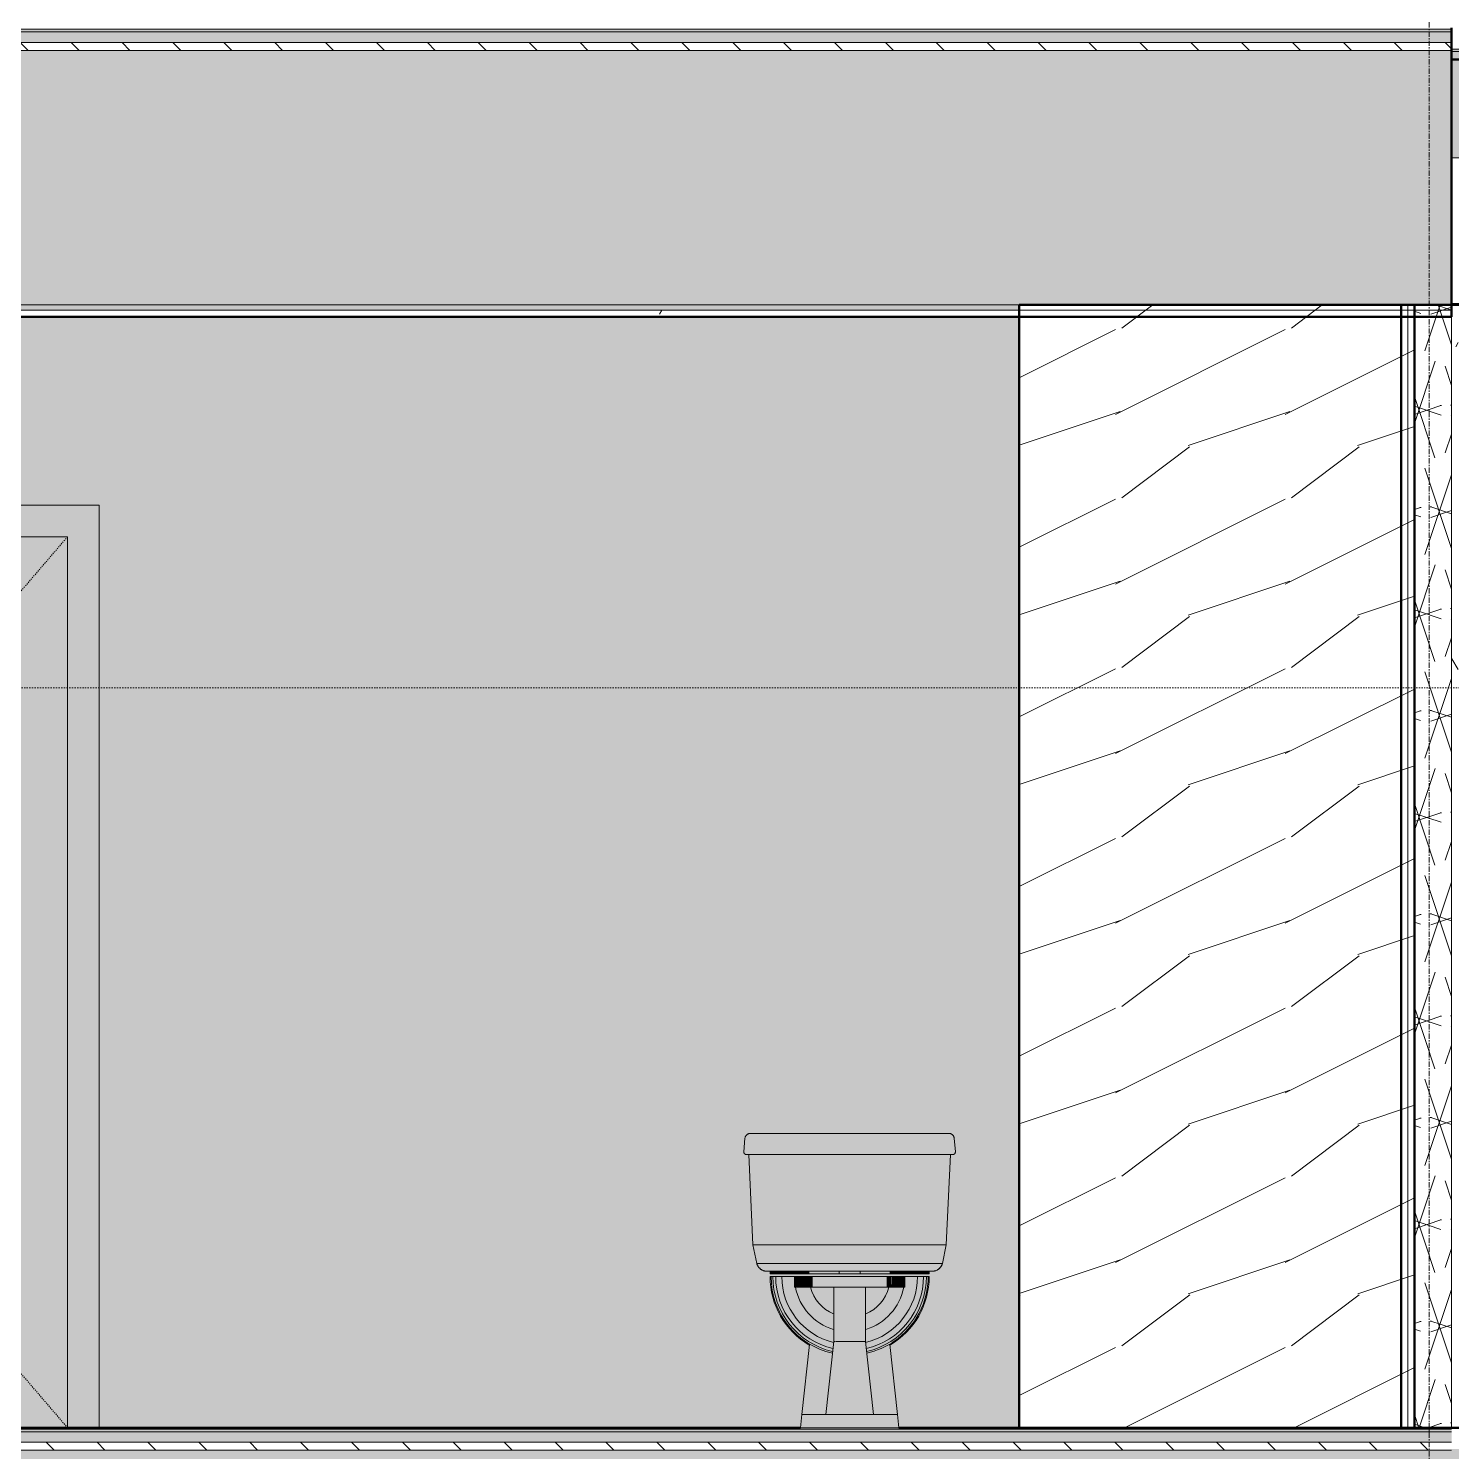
# Model space of a CAD drawing. Header units: inches. Extents: x 1814 to 6957, y -360 to 681.
# Drawn here: x 5133.5 to 5267.7, y 133.7 to 267.9 of the extents above; entities that cross this region are included whole.
import ezdxf

# ---------------------------------------------------------------- set-up
doc = ezdxf.new("R2010")
doc.units = ezdxf.units.IN
doc.header["$MEASUREMENT"] = 0
for name, pattern in [('Aligning Line 1_8_', [0.25, 0.125, -0.125]), ('Dash 1_16_', [0.125, 0.0625, -0.0625]), ('Grid Line 1_2_', [0.875, 0.5, -0.125, 0.125, -0.125])]:
    doc.linetypes.add(name, pattern=pattern)
for name, color, linetype, lineweight in [('0-4', 7, 'Continuous', 13), ('0-5', 250, 'Continuous', 9), ('0-7', 50, 'Continuous', 5), ('A-DOOR-1', 135, 'Continuous', 13), ('A-DOOR-2', 250, 'Dash 1_16_', 9), ('A-DOOR-FRAM-1', 135, 'Continuous', 13), ('A-DOOR-FRAM-2', 250, 'Continuous', 9), ('A-FLOR', 192, 'Continuous', 13), ('A-FLOR-7', 192, 'Continuous', 5), ('A-FLOR-8', 192, 'Continuous', 50), ('A-FLOR-LEVL-1', 51, 'Grid Line 1_2_', 9), ('A-FLOR-MCUT', 51, 'Continuous', 13), ('A-FLOR-PATT-2', 8, 'Continuous', 9), ('A-WALL-2', 10, 'Continuous', 13), ('A-WALL-3', 7, 'Continuous', 13), ('A-WALL-8', 90, 'Continuous', 50), ('A-WALL-PATT-1', 43, 'Continuous', 9), ('A-WALL-PATT-3', 250, 'Continuous', 9), ('A-WALL-PATT-5', 55, 'Continuous', 9), ('G-ANNO-SYMB', 111, 'Aligning Line 1_8_', 9), ('I-WALL-2', 10, 'Continuous', 13), ('I-WALL-6', 7, 'Continuous', 13), ('I-WALL-7', 90, 'Continuous', 50), ('P-SANR-FIXT-1', 170, 'Continuous', 9), ('P-SANR-FIXT-2', 250, 'Continuous', 9), ('S-BEAM-1', 41, 'Continuous', 9), ('S-BEAM-2', 250, 'Continuous', 9), ('S-GRID-1', 1, 'Grid Line 1_2_', 9)]:
    doc.layers.add(name, color=color, linetype=linetype, lineweight=lineweight)
pattern_1 = [(0, (7058.028, 68.768), (15.36, 3.84), [1.267, -10.253, 1.267, -10.253, -61.44]), (0, (7058.028, 68.768), (15.36, 3.84), [-23.04, 1.267, -21.773, 1.267, -10.253, -26.88]), (0, (7058.028, 68.768), (15.36, 3.84), [-57.6, 1.267, -6.413, 1.267, -17.933]), (120, (7063.788, 70.688), (-11.0055376, 11.38215), [1.267, -10.253, 1.267, -10.253, -61.44]), (120, (7063.788, 70.688), (-11.0055376, 11.38215), [-23.04, 1.267, -21.773, 1.267, -10.253, -26.88]), (120, (7063.788, 70.688), (-11.0055376, 11.38215), [-57.6, 1.267, -6.413, 1.267, -17.933]), (240, (7065.708, 78.368), (-4.3544624, -15.22215), [1.267, -10.253, 1.267, -10.253, -61.44]), (240, (7065.708, 78.368), (-4.3544624, -15.22215), [-23.04, 1.267, -21.773, 1.267, -10.253, -26.88]), (240, (7065.708, 78.368), (-4.3544624, -15.22215), [-57.6, 1.267, -6.413, 1.267, -17.933])]
pattern_2 = [(0, (7058.028, 68.768), (0, 4.798), []), (315, (7058.028, 68.768), (4.7984266, 0), [6.786, -6.786]), (45, (7058.028, 68.768), (4.7984266, 0), [6.786, -6.786])]
pattern_3 = [(0, (7058.028, 68.768), (30.72, 7.68), [1.267, -21.773, 1.267, -21.773, -122.88]), (0, (7058.028, 68.768), (30.72, 7.68), [-46.08, 1.267, -44.813, 1.267, -21.773, -53.76]), (0, (7058.028, 68.768), (30.72, 7.68), [-115.2, 1.267, -14.093, 1.267, -37.133]), (120, (7069.548, 72.608), (-22.011075, 22.7643), [1.267, -21.773, 1.267, -21.773, -122.88]), (120, (7069.548, 72.608), (-22.011075, 22.7643), [-46.08, 1.267, -44.813, 1.267, -21.773, -53.76]), (120, (7069.548, 72.608), (-22.011075, 22.7643), [-115.2, 1.267, -14.093, 1.267, -37.133]), (240, (7073.388, 87.968), (-8.708925, -30.4443), [1.267, -21.773, 1.267, -21.773, -122.88]), (240, (7073.388, 87.968), (-8.708925, -30.4443), [-46.08, 1.267, -44.813, 1.267, -21.773, -53.76]), (240, (7073.388, 87.968), (-8.708925, -30.4443), [-115.2, 1.267, -14.093, 1.267, -37.133])]

# ---------------------------------------------------------------- blocks, each defined once
blk = doc.blocks.new('CTR - 2nd Phase_rvt-2-SECTION _ CENTER LOOKING EAST')
at = {"layer": 'A-FLOR-LEVL-1'}
blk.add_line((-4168.71, 136), (-1814.21, 136), dxfattribs=at)
blk = doc.blocks.new('Single-Flush - 36_ x 84_-1372839-SECTION _ CENTER LOOKING EAST')
at = {"layer": 'A-DOOR-1'}
blk.add_hatch(color=256, dxfattribs=at).paths.add_polyline_path([(-3645.72, 268), (-3609.72, 268), (-3609.72, 352), (-3645.72, 352), (-3645.72, 316)], flags=0)
at = {"layer": 'A-DOOR-FRAM-1'}
blk.add_hatch(color=256, dxfattribs=at).paths.add_polyline_path([(-3648.46, 268), (-3645.72, 268), (-3645.72, 352), (-3609.72, 352), (-3609.72, 268), (-3606.72, 268), (-3606.72, 355), (-3648.46, 355), (-3648.46, 268.88)], flags=0)
at = {"layer": 'A-DOOR-2'}
for p in [(-3609.72, 352), (-3609.72, 268)]:
    blk.add_line(p, (-3645.72, 310), dxfattribs=at)
at = {"layer": 'A-DOOR-FRAM-2'}
for p, q in [((-3606.72, 355), (-3648.46, 355)), ((-3606.72, 268), (-3606.72, 355)), ((-3645.72, 268), (-3645.72, 352)), ((-3645.72, 352), (-3609.72, 352)), ((-3609.72, 352), (-3609.72, 268))]:
    blk.add_line(p, q, dxfattribs=at)
blk = doc.blocks.new('Toilet-Domestic-3D - Toilet-Domestic-3D-1372870-SECTION _ CENTER LOOKING EAST')
at = {"layer": 'P-SANR-FIXT-1'}
for points in [[(-3526.97, 163.29), (-3526.11, 163.29), (-3526.19, 163.52), (-3526.37, 163.69), (-3526.61, 163.75), (-3545.51, 163.71), (-3545.58, 163.69), (-3545.78, 163.46), (-3545.8, 163.29), (-3527.55, 163.29)], [(-3540.21, 162.02), (-3526, 162.02), (-3526.11, 163.29), (-3545.84, 163.29), (-3545.95, 162.02), (-3542.22, 162.02)], [(-3545.7, 161.75), (-3526.15, 161.77), (-3526.01, 161.92), (-3526, 162.02), (-3545.95, 162.02), (-3545.89, 161.83), (-3545.8, 161.77)], [(-3545.09, 153.25), (-3526.86, 153.25), (-3526.47, 161.75), (-3545.47, 161.75), (-3545.14, 154.51)], [(-3527.22, 151.49), (-3526.86, 153.25), (-3545.09, 153.25), (-3544.73, 151.49), (-3527.55, 151.49)], [(-3532.48, 150.75), (-3528.19, 150.75), (-3527.76, 150.84), (-3527.42, 151.11), (-3527.22, 151.49), (-3544.73, 151.49), (-3544.53, 151.11), (-3544.18, 150.84), (-3543.76, 150.75), (-3534.47, 150.75)], [(-3543.39, 150.5), (-3543.39, 150.75), (-3543.47, 150.75), (-3543.47, 150.5)], [(-3543.39, 150.5), (-3543.21, 150.5), (-3543.21, 150.75), (-3543.39, 150.75), (-3543.39, 150.67)], [(-3543.21, 150.5), (-3542.94, 150.5), (-3542.97, 150.75), (-3543.21, 150.75), (-3543.21, 150.63)], [(-3542.4, 150.5), (-3542.37, 150.5), (-3542.4, 150.75), (-3542.94, 150.75), (-3542.94, 150.5), (-3542.44, 150.5)], [(-3542.06, 150.5), (-3541.18, 150.5), (-3541.22, 150.75), (-3542.37, 150.75), (-3542.35, 150.5), (-3542.16, 150.5)], [(-3540.21, 150.5), (-3539.81, 150.5), (-3539.81, 150.75), (-3541.18, 150.75), (-3541.18, 150.5), (-3540.24, 150.5)], [(-3537.47, 150.5), (-3536.97, 150.5), (-3536.97, 150.75), (-3539.81, 150.75), (-3539.81, 150.5), (-3539.47, 150.5)], [(-3534.97, 150.5), (-3534.97, 150.75), (-3536.97, 150.75), (-3536.97, 150.5), (-3535.07, 150.5)], [(-3532.48, 150.5), (-3532.14, 150.5), (-3532.14, 150.75), (-3534.97, 150.75), (-3534.97, 150.5), (-3534.47, 150.5)], [(-3531.6, 150.5), (-3530.76, 150.5), (-3530.76, 150.75), (-3532.14, 150.75), (-3532.14, 150.5), (-3531.7, 150.5)], [(-3530.73, 150.5), (-3529.57, 150.5), (-3529.6, 150.75), (-3530.76, 150.75), (-3530.76, 150.5)], [(-3529.14, 150.5), (-3529.01, 150.5), (-3529.05, 150.75), (-3529.57, 150.75), (-3529.54, 150.5), (-3529.19, 150.5)], [(-3528.74, 150.5), (-3528.78, 150.75), (-3529.01, 150.75), (-3528.97, 150.5), (-3528.78, 150.5)], [(-3528.74, 150.5), (-3528.56, 150.5), (-3528.56, 150.75), (-3528.74, 150.75)], [(-3528.47, 150.5), (-3528.5, 150.75), (-3528.56, 150.75), (-3528.53, 150.5)], [(-3539.97, 149.25), (-3539.97, 150.25), (-3541.18, 150.25), (-3541.18, 149.25), (-3540.21, 149.25)], [(-3539.47, 149.25), (-3539.47, 150.25), (-3539.97, 150.25), (-3539.97, 149.25), (-3539.58, 149.25)], [(-3532.48, 149.25), (-3532.48, 150.25), (-3539.47, 150.25), (-3539.47, 149.25), (-3534.47, 149.25)], [(-3534.95, 144.12), (-3534.47, 144.12), (-3534.47, 149.25), (-3537.47, 149.25), (-3537.47, 144.12), (-3535.02, 144.12)], [(-3532.37, 149.25), (-3531.98, 149.25), (-3532.02, 150.25), (-3532.48, 150.22), (-3532.48, 149.25)], [(-3531.64, 149.25), (-3530.76, 149.25), (-3530.76, 150.25), (-3531.98, 150.25), (-3531.98, 149.25), (-3531.77, 149.25)], [(-3540.47, 137.25), (-3538.22, 137.25), (-3537.6, 142.99), (-3538.77, 143.32), (-3539.76, 143.83), (-3540.47, 137.31)], [(-3536.72, 137.25), (-3533.72, 137.25), (-3534.47, 144.12), (-3537.47, 144.12), (-3538.22, 137.25), (-3536.93, 137.25)], [(-3532.22, 137.25), (-3531.47, 137.25), (-3532.19, 143.83), (-3533.35, 143.24), (-3534.35, 142.99), (-3533.72, 137.25), (-3532.33, 137.25)], [(-3531.56, 136), (-3531.34, 136), (-3531.47, 137.25), (-3540.47, 137.25), (-3540.61, 136), (-3531.77, 136)]]:
    blk.add_hatch(color=256, dxfattribs=at).paths.add_polyline_path(points, flags=0)
h = blk.add_hatch(color=256, dxfattribs=at)
h.paths.add_polyline_path([(-3537.6, 142.99), (-3537.63, 143.08), (-3538.63, 143.34), (-3540.26, 144.22), (-3541.62, 145.47), (-3542.54, 146.81), (-3543.17, 148.48), (-3543.39, 150.25), (-3543.47, 150.25), (-3543.21, 148.33), (-3542.52, 146.63), (-3541.52, 145.21), (-3540.18, 144.05), (-3538.6, 143.24), (-3537.68, 143.01)], flags=0)
h.paths.add_polyline_path([(-3534.35, 142.99), (-3533.29, 143.26), (-3531.59, 144.19), (-3530.27, 145.41), (-3529.32, 146.81), (-3528.69, 148.48), (-3528.47, 150.25), (-3528.56, 150.25), (-3528.83, 148.34), (-3529.44, 146.77), (-3530.44, 145.32), (-3531.9, 144.08), (-3533.35, 143.32), (-3534.35, 143.03), (-3534.35, 143.01)], flags=0)
h = blk.add_hatch(color=256, dxfattribs=at)
h.paths.add_polyline_path([(-3537.59, 143.07), (-3537.57, 143.22), (-3538, 143.32), (-3539.59, 143.98), (-3541.09, 145.14), (-3542.3, 146.77), (-3542.98, 148.48), (-3543.21, 150.25), (-3543.39, 150.25), (-3543.13, 148.38), (-3542.51, 146.77), (-3541.51, 145.32), (-3540.14, 144.12), (-3538.6, 143.32), (-3537.63, 143.08)], flags=0)
h.paths.add_polyline_path([(-3534.36, 143.07), (-3533.35, 143.32), (-3531.69, 144.22), (-3530.33, 145.47), (-3529.41, 146.81), (-3528.78, 148.48), (-3528.56, 150.25), (-3528.74, 150.25), (-3528.98, 148.38), (-3529.79, 146.52), (-3530.98, 145.04), (-3532.49, 143.93), (-3534.26, 143.24), (-3534.38, 143.22), (-3534.37, 143.16)], flags=0)
h = blk.add_hatch(color=256, dxfattribs=at)
h.paths.add_polyline_path([(-3537.57, 143.22), (-3537.54, 143.49), (-3537.85, 143.55), (-3539.59, 144.32), (-3540.97, 145.42), (-3542.05, 146.87), (-3542.71, 148.48), (-3542.94, 150.25), (-3543.21, 150.25), (-3542.96, 148.38), (-3542.16, 146.52), (-3540.97, 145.04), (-3539.46, 143.93), (-3537.69, 143.24), (-3537.63, 143.23)], flags=0)
h.paths.add_polyline_path([(-3534.38, 143.22), (-3533.95, 143.32), (-3532.36, 143.98), (-3530.85, 145.14), (-3529.65, 146.77), (-3528.97, 148.48), (-3528.74, 150.25), (-3529.01, 150.25), (-3529.24, 148.45), (-3529.94, 146.77), (-3531.05, 145.32), (-3532.56, 144.19), (-3534.32, 143.5), (-3534.4, 143.49), (-3534.38, 143.24)], flags=0)
h = blk.add_hatch(color=256, dxfattribs=at)
h.paths.add_polyline_path([(-3537.54, 143.49), (-3537.48, 144.05), (-3537.78, 144.13), (-3539.18, 144.71), (-3540.5, 145.72), (-3541.52, 147.05), (-3542.16, 148.59), (-3542.37, 150.25), (-3542.94, 150.25), (-3542.7, 148.45), (-3542.01, 146.77), (-3540.9, 145.32), (-3539.39, 144.19), (-3537.63, 143.5)], flags=0)
h.paths.add_polyline_path([(-3534.4, 143.49), (-3534.17, 143.52), (-3532.36, 144.32), (-3530.98, 145.42), (-3529.9, 146.87), (-3529.24, 148.48), (-3529.01, 150.25), (-3529.57, 150.25), (-3529.85, 148.45), (-3530.43, 147.05), (-3531.54, 145.65), (-3532.77, 144.71), (-3534.47, 144.05), (-3534.41, 143.52)], flags=0)
h = blk.add_hatch(color=256, dxfattribs=at)
h.paths.add_polyline_path([(-3537.48, 144.05), (-3537.47, 144.24), (-3537.47, 145.32), (-3538.22, 145.57), (-3539.46, 146.4), (-3540.36, 147.43), (-3540.97, 148.78), (-3541.04, 149.25), (-3541.18, 149.25), (-3541.18, 150.25), (-3542.37, 150.25), (-3542.16, 148.59), (-3541.52, 147.05), (-3540.5, 145.72), (-3539.17, 144.71), (-3537.63, 144.07)], flags=0)
h.paths.add_polyline_path([(-3534.47, 144.05), (-3534.18, 144.12), (-3532.76, 144.71), (-3531.45, 145.72), (-3530.43, 147.05), (-3529.79, 148.59), (-3529.57, 150.25), (-3530.76, 150.25), (-3530.76, 149.25), (-3530.91, 149.25), (-3530.98, 148.77), (-3531.67, 147.34), (-3532.56, 146.31), (-3533.95, 145.47), (-3534.47, 145.32), (-3534.47, 144.12)], flags=0)
h = blk.add_hatch(color=256, dxfattribs=at)
h.paths.add_polyline_path([(-3537.47, 145.32), (-3537.47, 146.78), (-3537.89, 146.93), (-3538.91, 147.78), (-3539.58, 148.94), (-3539.63, 149.25), (-3541.04, 149.25), (-3540.97, 148.77), (-3540.36, 147.43), (-3539.39, 146.31), (-3538, 145.47), (-3537.63, 145.36)], flags=0)
h.paths.add_polyline_path([(-3534.47, 145.32), (-3533.72, 145.57), (-3532.56, 146.31), (-3531.59, 147.43), (-3530.98, 148.78), (-3530.91, 149.25), (-3532.32, 149.24), (-3532.37, 148.94), (-3533.1, 147.73), (-3534.1, 146.91), (-3534.47, 146.78), (-3534.47, 145.51)], flags=0)
h = blk.add_hatch(color=256, dxfattribs=at)
h.paths.add_polyline_path([(-3537.47, 146.78), (-3537.47, 149.25), (-3539.63, 149.25), (-3539.58, 148.94), (-3538.85, 147.73), (-3537.85, 146.91), (-3537.69, 146.85)], flags=0)
h.paths.add_polyline_path([(-3534.47, 146.78), (-3534.06, 146.93), (-3533.04, 147.78), (-3532.36, 149), (-3532.36, 149.25), (-3534.47, 149.25), (-3534.47, 146.93)], flags=0)
at = {"layer": 'P-SANR-FIXT-2'}
for p, q in [((-3526.61, 163.75), (-3545.34, 163.75)), ((-3545.95, 162.02), (-3545.84, 163.29)), ((-3545.69, 163.61), (-3545.67, 163.62)), ((-3526.28, 163.63), (-3526.26, 163.61)), ((-3526.11, 163.29), (-3526, 162.02)), ((-3545.7, 161.75), (-3526.25, 161.75)), ((-3545.09, 153.25), (-3545.47, 161.75)), ((-3526.47, 161.75), (-3526.86, 153.25)), ((-3544.73, 151.49), (-3545.09, 153.25)), ((-3545.09, 153.25), (-3526.86, 153.25)), ((-3526.86, 153.25), (-3527.22, 151.49)), ((-3544.73, 151.49), (-3527.22, 151.49)), ((-3543.76, 150.75), (-3528.19, 150.75)), ((-3543.47, 150.75), (-3543.47, 150.5)), ((-3543.39, 150.5), (-3543.47, 150.5)), ((-3543.39, 150.75), (-3543.39, 150.5)), ((-3543.21, 150.5), (-3543.39, 150.5)), ((-3543.21, 150.75), (-3543.21, 150.5)), ((-3542.94, 150.5), (-3543.21, 150.5)), ((-3542.94, 150.75), (-3542.94, 150.5)), ((-3542.37, 150.5), (-3542.94, 150.5)), ((-3542.37, 150.5), (-3542.37, 150.75)), ((-3541.18, 150.5), (-3542.37, 150.5)), ((-3541.18, 150.75), (-3541.18, 150.5)), ((-3539.81, 150.5), (-3541.18, 150.5)), ((-3539.81, 150.75), (-3539.81, 150.5)), ((-3536.97, 150.5), (-3539.81, 150.5)), ((-3536.97, 150.75), (-3536.97, 150.5)), ((-3534.97, 150.5), (-3536.97, 150.5)), ((-3534.97, 150.75), (-3534.97, 150.5)), ((-3532.14, 150.5), (-3534.97, 150.5)), ((-3532.14, 150.75), (-3532.14, 150.5)), ((-3530.76, 150.5), (-3532.14, 150.5)), ((-3530.76, 150.75), (-3530.76, 150.5)), ((-3529.57, 150.5), (-3530.76, 150.5)), ((-3529.57, 150.75), (-3529.57, 150.5)), ((-3529.01, 150.5), (-3529.57, 150.5)), ((-3529.01, 150.75), (-3529.01, 150.5)), ((-3528.74, 150.5), (-3529.01, 150.5)), ((-3528.74, 150.75), (-3528.74, 150.5)), ((-3528.56, 150.5), (-3528.74, 150.5)), ((-3528.56, 150.75), (-3528.56, 150.5)), ((-3528.47, 150.5), (-3528.56, 150.5)), ((-3528.47, 150.75), (-3528.47, 150.5)), ((-3543.47, 150.25), (-3543.39, 150.25)), ((-3543.39, 150.25), (-3543.21, 150.25)), ((-3543.21, 150.25), (-3542.94, 150.25)), ((-3542.94, 150.25), (-3542.37, 150.25)), ((-3542.37, 150.25), (-3541.18, 150.25)), ((-3541.18, 150.25), (-3539.97, 150.25)), ((-3541.18, 150.25), (-3541.18, 149.25)), ((-3539.97, 149.25), (-3541.18, 149.25)), ((-3539.97, 150.25), (-3539.47, 150.25)), ((-3539.47, 149.25), (-3539.97, 149.25)), ((-3539.47, 150.25), (-3532.48, 150.25)), ((-3532.48, 149.25), (-3539.47, 149.25)), ((-3537.47, 149.25), (-3537.47, 144.12)), ((-3537.47, 144.12), (-3537.47, 149.25)), ((-3537.47, 144.12), (-3537.47, 149.25)), ((-3534.47, 144.12), (-3534.47, 149.25)), ((-3534.47, 149.25), (-3534.47, 144.12)), ((-3534.47, 149.25), (-3534.47, 144.12)), ((-3532.48, 150.25), (-3531.98, 150.25)), ((-3531.98, 149.25), (-3532.48, 149.25)), ((-3531.98, 150.25), (-3530.76, 150.25)), ((-3530.76, 149.25), (-3531.98, 149.25)), ((-3530.76, 150.25), (-3530.76, 149.25)), ((-3530.76, 150.25), (-3529.57, 150.25)), ((-3529.57, 150.25), (-3529.01, 150.25)), ((-3529.01, 150.25), (-3528.74, 150.25)), ((-3528.74, 150.25), (-3528.56, 150.25)), ((-3528.56, 150.25), (-3528.47, 150.25)), ((-3539.76, 143.83), (-3540.47, 137.25)), ((-3537.47, 144.12), (-3538.22, 137.25)), ((-3538.22, 137.25), (-3537.47, 144.12)), ((-3537.47, 144.12), (-3538.22, 137.25)), ((-3537.33, 144.12), (-3537.47, 144.12)), ((-3537.17, 144.12), (-3537.27, 144.12)), ((-3536.81, 144.12), (-3537.17, 144.12)), ((-3536.56, 144.12), (-3536.81, 144.12)), ((-3536.12, 144.12), (-3536.57, 144.12)), ((-3535.83, 144.12), (-3536.12, 144.12)), ((-3535.38, 144.12), (-3535.83, 144.12)), ((-3535.14, 144.12), (-3535.39, 144.12)), ((-3534.78, 144.12), (-3535.14, 144.12)), ((-3534.67, 144.12), (-3534.78, 144.12)), ((-3534.47, 144.12), (-3534.62, 144.12)), ((-3533.72, 137.25), (-3534.47, 144.12)), ((-3534.47, 144.12), (-3533.72, 137.25)), ((-3533.72, 137.25), (-3534.47, 144.12)), ((-3532.19, 143.83), (-3531.47, 137.25)), ((-3540.47, 137.25), (-3540.61, 136)), ((-3540.61, 136), (-3540.47, 137.25)), ((-3540.47, 137.25), (-3540.61, 136)), ((-3540.47, 137.25), (-3536.55, 137.25)), ((-3536.55, 137.25), (-3536.33, 137.25)), ((-3536.34, 137.25), (-3535.61, 137.25)), ((-3535.62, 137.25), (-3535.4, 137.25)), ((-3535.39, 137.25), (-3531.47, 137.25)), ((-3531.34, 136), (-3531.47, 137.25)), ((-3531.47, 137.25), (-3531.34, 136)), ((-3531.34, 136), (-3540.61, 136))]:
    blk.add_line(p, q, dxfattribs=at)
at = {"layer": 'P-SANR-FIXT-2', "flags": 128}
for points in [[(-3545.54, 163.71), (-3545.52, 163.72), (-3545.5, 163.72), (-3545.48, 163.73), (-3545.46, 163.74), (-3545.44, 163.74), (-3545.42, 163.74), (-3545.4, 163.75)], [(-3526.49, 163.74), (-3526.47, 163.73), (-3526.45, 163.72), (-3526.43, 163.72)], [(-3545.81, 163.41), (-3545.81, 163.43), (-3545.8, 163.45)], [(-3526.17, 163.49), (-3526.16, 163.47), (-3526.15, 163.45), (-3526.14, 163.43), (-3526.13, 163.41), (-3526.13, 163.39), (-3526.12, 163.37), (-3526.12, 163.35)], [(-3544.58, 151.18), (-3544.6, 151.21), (-3544.62, 151.24), (-3544.64, 151.28), (-3544.66, 151.31), (-3544.68, 151.35), (-3544.69, 151.39), (-3544.71, 151.43), (-3544.72, 151.46)], [(-3544.22, 150.86), (-3544.26, 150.88), (-3544.29, 150.9), (-3544.33, 150.92), (-3544.36, 150.95), (-3544.39, 150.97), (-3544.42, 151), (-3544.45, 151.03), (-3544.48, 151.05), (-3544.51, 151.08)], [(-3543.8, 150.75), (-3543.84, 150.75), (-3543.88, 150.76), (-3543.92, 150.76), (-3543.96, 150.77), (-3544, 150.78), (-3544.04, 150.79), (-3544.08, 150.8), (-3544.11, 150.81), (-3544.15, 150.83)], [(-3527.84, 150.81), (-3527.88, 150.8), (-3527.92, 150.79), (-3527.96, 150.78), (-3528, 150.77), (-3528.04, 150.76), (-3528.08, 150.76), (-3528.12, 150.75), (-3528.16, 150.75)], [(-3527.45, 151.07), (-3527.48, 151.05), (-3527.51, 151.02), (-3527.53, 150.99), (-3527.57, 150.97), (-3527.6, 150.94), (-3527.63, 150.92), (-3527.66, 150.9), (-3527.7, 150.88), (-3527.73, 150.86)], [(-3527.23, 151.45), (-3527.24, 151.41), (-3527.26, 151.38), (-3527.27, 151.34), (-3527.29, 151.3), (-3527.31, 151.27), (-3527.33, 151.23), (-3527.35, 151.2), (-3527.37, 151.17), (-3527.4, 151.14)]]:
    blk.add_lwpolyline(points, dxfattribs=at)
at = {"layer": 'P-SANR-FIXT-2'}
for radius, start, end in [(7.5, 180, 239.5183), (7.41, 180, 257.318), (7.24, 180, 257.199), (6.97, 180, 256.9464), (6.4, 180, 256.3537), (5.21, 191.1495, 253.0925), (3.84, 195.2455, 246.6757), (6.4, 283.6463, 0), (3.84, 293.3243, 344.7545), (5.21, 286.9075, 348.8505), (6.97, 283.0536, 0), (7.24, 282.801, 0), (7.5, 300.4817, 0), (7.41, 304.6154, 0), (7.41, 282.682, 304.5322)]:
    blk.add_arc((-3535.97, 150.25), radius, start, end, dxfattribs=at)
for points, knots in [([(-3545.84, 163.29), (-3545.84, 163.33), (-3545.82, 163.4), (-3545.79, 163.46), (-3545.77, 163.5), (-3545.75, 163.53), (-3545.72, 163.57), (-3545.68, 163.62), (-3545.63, 163.66), (-3545.58, 163.69), (-3545.52, 163.72), (-3545.44, 163.74), (-3545.38, 163.75), (-3545.34, 163.75)], [0, 0, 0, 0, 0.166667, 0.25, 0.291667, 0.333333, 0.416667, 0.5, 0.583333, 0.666667, 0.75, 0.833333, 1, 1, 1, 1]), ([(-3526.61, 163.75), (-3526.56, 163.75), (-3526.5, 163.74), (-3526.42, 163.72), (-3526.37, 163.69), (-3526.32, 163.66), (-3526.27, 163.62), (-3526.22, 163.57), (-3526.19, 163.53), (-3526.17, 163.5), (-3526.15, 163.46), (-3526.13, 163.4), (-3526.11, 163.33), (-3526.11, 163.29)], [-1, -1, -1, -1, -0.833333, -0.75, -0.666667, -0.583333, -0.5, -0.416667, -0.333333, -0.291667, -0.25, -0.166667, 0, 0, 0, 0]), ([(-3545.7, 161.75), (-3545.72, 161.75), (-3545.74, 161.75), (-3545.78, 161.76), (-3545.8, 161.77), (-3545.82, 161.78), (-3545.85, 161.8), (-3545.86, 161.81), (-3545.88, 161.82), (-3545.89, 161.83), (-3545.89, 161.84), (-3545.9, 161.85), (-3545.92, 161.87), (-3545.93, 161.9), (-3545.94, 161.93), (-3545.95, 161.97), (-3545.95, 162), (-3545.95, 162.02)], [0, 0, 0, 0, 0.125, 0.1875, 0.25, 0.3125, 0.375, 0.4375, 0.46875, 0.5, 0.53125, 0.5625, 0.625, 0.6875, 0.75, 0.875, 1, 1, 1, 1]), ([(-3526, 162.02), (-3526, 162), (-3526, 161.97), (-3526.01, 161.93), (-3526.02, 161.9), (-3526.03, 161.87), (-3526.04, 161.85), (-3526.05, 161.84), (-3526.06, 161.83), (-3526.07, 161.82), (-3526.08, 161.81), (-3526.1, 161.8), (-3526.12, 161.78), (-3526.15, 161.77), (-3526.17, 161.76), (-3526.2, 161.75), (-3526.23, 161.75), (-3526.25, 161.75)], [-1, -1, -1, -1, -0.875, -0.75, -0.6875, -0.625, -0.5625, -0.53125, -0.5, -0.46875, -0.4375, -0.375, -0.3125, -0.25, -0.1875, -0.125, 0, 0, 0, 0]), ([(-3543.76, 150.75), (-3543.83, 150.75), (-3543.94, 150.76), (-3544.08, 150.8), (-3544.18, 150.84), (-3544.28, 150.89), (-3544.37, 150.96), (-3544.45, 151.03), (-3544.53, 151.11), (-3544.59, 151.19), (-3544.67, 151.32), (-3544.71, 151.42), (-3544.73, 151.49)], [0, 0, 0, 0, 0.166667, 0.25, 0.333333, 0.416667, 0.5, 0.583333, 0.666667, 0.75, 0.833333, 1, 1, 1, 1]), ([(-3527.22, 151.49), (-3527.24, 151.42), (-3527.28, 151.32), (-3527.36, 151.19), (-3527.42, 151.11), (-3527.49, 151.03), (-3527.58, 150.96), (-3527.67, 150.89), (-3527.76, 150.84), (-3527.86, 150.8), (-3528, 150.76), (-3528.11, 150.75), (-3528.19, 150.75)], [-1, -1, -1, -1, -0.833333, -0.75, -0.666667, -0.583333, -0.5, -0.416667, -0.333333, -0.25, -0.166667, 0, 0, 0, 0])]:
    blk.add_open_spline(points, degree=3, knots=knots, dxfattribs=at)
blk = doc.blocks.new('CTR - 1st Phase - Unit Layouts_rvt-2-SECTION _ CENTER LOOKING EAST')
at = {"layer": 'A-WALL-2'}
h = blk.add_hatch(color=256, dxfattribs=at)
h.paths.add_polyline_path([(-3599.31, 136), (-3540.61, 136), (-3539.76, 143.83), (-3540.32, 144.15), (-3541.68, 145.41), (-3542.63, 146.81), (-3543.26, 148.48), (-3543.47, 150.25), (-3528.47, 150.25), (-3528.74, 148.33), (-3529.42, 146.63), (-3530.43, 145.21), (-3531.77, 144.05), (-3532.19, 143.83), (-3531.34, 136), (-3519.97, 136), (-3519.97, 240.75), (-3648.46, 240.75), (-3648.46, 223), (-3606.72, 223), (-3606.72, 136)], flags=0)
h.paths.add_polyline_path([(-3539.81, 150.5), (-3543.47, 150.5), (-3543.47, 150.75), (-3543.76, 150.75), (-3544.18, 150.84), (-3544.53, 151.11), (-3544.73, 151.49), (-3545.09, 153.25), (-3545.47, 161.75), (-3545.8, 161.77), (-3545.94, 161.92), (-3545.94, 162.16), (-3545.78, 163.46), (-3545.76, 163.52), (-3545.51, 163.71), (-3545.34, 163.75), (-3526.44, 163.71), (-3526.37, 163.69), (-3526.17, 163.46), (-3526.11, 163.29), (-3526.01, 161.92), (-3526.15, 161.77), (-3526.25, 161.75), (-3526.47, 161.75), (-3526.86, 153.25), (-3527.22, 151.49), (-3527.42, 151.11), (-3527.76, 150.84), (-3528.19, 150.75), (-3528.47, 150.75), (-3528.47, 150.5), (-3539.71, 150.5)], flags=0)
at = {"layer": 'A-WALL-PATT-5'}
h = blk.add_hatch(dxfattribs=at)
h.set_pattern_fill('FP_55', color=256, style=0, pattern_type=2)
h.set_pattern_definition([(216.87, (-1682.499, 84.761), (47.980943, 31.9870857), [7.997, -71.971]), (206.565, (-1672.903, 79.963), (-15.993714, -15.994133), [17.881, -17.881]), (198.435, (-1672.903, 71.967), (-31.98674, -15.99388), [10.115, -40.461])])
h.paths.add_polyline_path([(-3519.97, 136), (-3482.72, 136), (-3482.72, 241.87), (-3519.97, 241.87), (-3519.97, 137.31)], flags=0)
at = {"layer": 'A-WALL-8'}
for p, q in [((-3482.72, 241.87), (-3519.97, 241.87)), ((-3519.97, 241.87), (-3519.97, 136)), ((-3482.72, 136), (-3482.72, 241.87)), ((-3519.97, 136), (-3482.72, 136))]:
    blk.add_line(p, q, dxfattribs=at)
at = {"layer": '0-4'}
for name, p in [('Single-Flush - 36_ x 84_-1372839-SECTION _ CENTER LOOKING EAST', (0, -132)), ('Toilet-Domestic-3D - Toilet-Domestic-3D-1372870-SECTION _ CENTER LOOKING EAST', (0, 0))]:
    blk.add_blockref(name, p, dxfattribs=at)
blk = doc.blocks.new('Dimension Lumber - 2x10-2056820-SECTION _ CENTER LOOKING EAST')
at = {"layer": 'S-BEAM-1'}
blk.add_hatch(color=256, dxfattribs=at).paths.add_polyline_path([(-3479.22, 255.75), (-3465.15, 255.75), (-3465.19, 256), (-3465.15, 256.31), (-3465.03, 256.59), (-3464.84, 256.84), (-3464.59, 257.03), (-3464.24, 257.16), (-3464, 257.19), (-3463.69, 257.15), (-3463.41, 257.03), (-3463.16, 256.84), (-3462.97, 256.59), (-3462.85, 256.31), (-3462.81, 256), (-3462.81, 255.75), (-3461.15, 255.75), (-3461.19, 256), (-3461.15, 256.31), (-3461.03, 256.59), (-3460.84, 256.84), (-3460.59, 257.03), (-3460.31, 257.15), (-3460, 257.19), (-3459.69, 257.15), (-3459.41, 257.03), (-3459.16, 256.84), (-3458.97, 256.59), (-3458.85, 256.31), (-3458.81, 256), (-3458.81, 255.75), (-3456.91, 255.75), (-3456.94, 256), (-3456.9, 256.31), (-3456.79, 256.59), (-3456.6, 256.84), (-3456.35, 257.03), (-3456.06, 257.15), (-3455.76, 257.19), (-3455.45, 257.15), (-3455.16, 257.03), (-3454.92, 256.84), (-3454.73, 256.59), (-3454.61, 256.31), (-3454.57, 256), (-3454.57, 255.75), (-3408.92, 255.75), (-3408.92, 265), (-3479.22, 265), (-3479.22, 256.31)], flags=0)
at = {"layer": 'S-BEAM-2'}
for p, q in [((-3479.22, 255.75), (-3465.15, 255.75)), ((-3462.85, 255.75), (-3461.15, 255.75)), ((-3458.85, 255.75), (-3456.9, 255.75)), ((-3454.61, 255.75), (-3408.92, 255.75))]:
    blk.add_line(p, q, dxfattribs=at)
blk = doc.blocks.new('CTR - 1st Phase - Common Walls_rvt-2-SECTION _ CENTER LOOKING EAST')
at = {"layer": 'A-WALL-PATT-1'}
h = blk.add_hatch(dxfattribs=at)
h.set_pattern_fill('FP_58', color=256, style=0, pattern_type=2)
h.set_pattern_definition([(161.57, (-1688.417, 69.248), (-3.8399538, -1.544e-05), [0, -27.322, 3.034, 0]), (18.43, (-1689.377, 69.248), (-3.8399538, 1.544e-05), [0, -27.322, 3.034, 0]), (108.43, (-1688.417, 69.248), (1.919622, -9.6005246), [9.106, -21.25]), (71.57, (-1689.377, 69.248), (1.919622, 9.6005246), [9.106, -21.25])])
h.paths.add_polyline_path([(-3481.12, 136), (-3479.22, 136), (-3479.22, 241.87), (-3482.72, 241.87), (-3482.72, 136)], flags=0)
at = {"layer": 'A-WALL-PATT-3'}
h = blk.add_hatch(dxfattribs=at)
h.set_pattern_fill('FP_52', color=256, style=0, pattern_type=2)
h.set_pattern_definition([(0, (-1688.897, 68.768), (30.72, 7.68), [1.267, -21.773, 1.267, -21.773, -122.88]), (0, (-1688.897, 68.768), (30.72, 7.68), [-46.08, 1.267, -44.813, 1.267, -21.773, -53.76]), (0, (-1688.897, 68.768), (30.72, 7.68), [-115.2, 1.267, -14.093, 1.267, -37.133]), (120, (-1677.377, 72.608), (-22.011075, 22.7643), [1.267, -21.773, 1.267, -21.773, -122.88]), (120, (-1677.377, 72.608), (-22.011075, 22.7643), [-46.08, 1.267, -44.813, 1.267, -21.773, -53.76]), (120, (-1677.377, 72.608), (-22.011075, 22.7643), [-115.2, 1.267, -14.093, 1.267, -37.133]), (240, (-1673.537, 87.968), (-8.708925, -30.4443), [1.267, -21.773, 1.267, -21.773, -122.88]), (240, (-1673.537, 87.968), (-8.708925, -30.4443), [-46.08, 1.267, -44.813, 1.267, -21.773, -53.76]), (240, (-1673.537, 87.968), (-8.708925, -30.4443), [-115.2, 1.267, -14.093, 1.267, -37.133])])
h.paths.add_polyline_path([(-3478.6, 136), (-3478.6, 241.87), (-3479.22, 241.87), (-3479.22, 136)], flags=0)
at = {"layer": 'I-WALL-2'}
blk.add_hatch(color=256, dxfattribs=at).paths.add_polyline_path([(-3447.35, 136), (-3418.52, 136), (-3418.52, 242), (-3479.22, 242), (-3479.22, 241.87), (-3477.97, 241.87), (-3477.97, 241.82), (-3434.72, 241.82), (-3434.72, 241.07), (-3477.97, 241.07), (-3477.97, 224), (-3455.52, 224), (-3455.52, 136)], flags=0)
at = {"layer": 'A-FLOR-LEVL-1'}
blk.add_line((-4168.71, 136), (-1814.21, 136), dxfattribs=at)
at = {"layer": 'A-WALL-3'}
for p, q in [((-3483.35, 136), (-3483.35, 241.87)), ((-3482.72, 136), (-3482.72, 241.87)), ((-3479.22, 136), (-3479.22, 241.87))]:
    blk.add_line(p, q, dxfattribs=at)
at = {"layer": 'I-WALL-6'}
blk.add_line((-3418.52, 242), (-3479.22, 242), dxfattribs=at)
at = {"layer": 'I-WALL-7'}
for p, q in [((-3483.97, 241.87), (-3483.97, 136)), ((-3477.97, 241.87), (-3483.97, 241.87)), ((-3483.97, 136), (-3477.97, 136))]:
    blk.add_line(p, q, dxfattribs=at)
at = {"layer": '0-5'}
blk.add_blockref('Dimension Lumber - 2x10-2056820-SECTION _ CENTER LOOKING EAST', (0, 0), dxfattribs=at)
blk = doc.blocks.new('CTR - 1st Phase -Stairs _ Elevators_rvt-2-SECTION _ CENTER LOOKING EAST')
at = {"layer": 'A-FLOR-LEVL-1'}
blk.add_line((-4168.71, 136), (-1814.21, 136), dxfattribs=at)

msp = doc.modelspace()

# ---------------------------------------------------------------- hatches: boundary and pattern name
at = {"layer": 'A-FLOR'}
for points in [[(5333.34, 265), (5338.63, 265), (5338.63, 265.75), (5267.7, 265.75), (5267.7, 265), (5329.65, 265)], [(5282.69, 133), (5344.13, 133), (5344.13, 133.75), (5267.7, 133.75), (5267.7, 133)]]:
    msp.add_hatch(color=256, dxfattribs=at).paths.add_polyline_path(points, flags=0)
at = {"layer": 'A-FLOR-7'}
for points in [[(4894.45, 267.62), (5267.7, 267.62), (5267.7, 267.87), (4894.45, 267.87)], [(5239.6, 241.87), (5267.7, 241.87), (5267.7, 265.87), (4888.95, 265.87), (4888.96, 241.87), (5215.15, 241.87)], [(5338.48, 265.75), (5338.63, 265.75), (5338.59, 266), (5267.7, 266), (5267.7, 265.75), (5338, 265.75)], [(5215.15, 241.37), (5226.95, 241.37), (5226.95, 241.87), (4895.08, 241.87), (4895.08, 241.37), (5159.6, 241.37)], [(4894.45, 135.62), (5267.7, 135.62), (5267.7, 135.87), (4894.45, 135.87)], [(4888.95, 109.87), (5267.7, 109.87), (5267.7, 133.87), (4888.95, 133.87), (4888.95, 114.39)], [(5338.63, 133.75), (5338.63, 134), (5267.7, 134), (5267.7, 133.75), (5338, 133.75)]]:
    msp.add_hatch(color=256, dxfattribs=at).paths.add_polyline_path(points, flags=0)
at = {"layer": 'A-FLOR-PATT-2'}
h = msp.add_hatch(dxfattribs=at)
h.set_pattern_fill('FP_53', color=256, style=0, pattern_type=2)
h.set_pattern_definition(pattern_1)
h.paths.add_polyline_path([(4894.45, 266.62), (5267.7, 266.62), (5267.7, 267.62), (4894.45, 267.62)], flags=0)
h = msp.add_hatch(dxfattribs=at)
h.set_pattern_fill('FP_52', color=256, style=0, pattern_type=2)
h.set_pattern_definition(pattern_3)
h.paths.add_polyline_path([(5338.49, 266), (5338.63, 266), (5338.63, 268), (5267.7, 268), (5267.7, 266), (5338, 266)], flags=0)
h = msp.add_hatch(dxfattribs=at)
h.set_pattern_fill('FP_54', color=256, style=0, pattern_type=2)
h.set_pattern_definition(pattern_2)
h.paths.add_polyline_path([(5267.7, 265.87), (5267.7, 266.62), (4888.95, 266.62), (4888.95, 265.87), (5265.8, 265.87)], flags=0)
h = msp.add_hatch(dxfattribs=at)
h.set_pattern_fill('FP_52', color=256, style=0, pattern_type=2)
h.set_pattern_definition(pattern_3)
h.paths.add_polyline_path([(5145.11, 240.75), (5226.95, 240.75), (5226.95, 241.37), (4895.08, 241.37), (4895.08, 240.75), (5145.08, 240.75)], flags=0)
h = msp.add_hatch(dxfattribs=at)
h.set_pattern_fill('FP_53', color=256, style=0, pattern_type=2)
h.set_pattern_definition(pattern_1)
h.paths.add_polyline_path([(5137.2, 134.62), (5267.7, 134.62), (5267.7, 135.62), (4894.45, 135.62), (4894.48, 134.62), (5135.17, 134.62)], flags=0)
h = msp.add_hatch(dxfattribs=at)
h.set_pattern_fill('FP_52', color=256, style=0, pattern_type=2)
h.set_pattern_definition(pattern_3)
h.paths.add_polyline_path([(5340.6, 134), (5344.13, 134), (5344.13, 136), (5267.7, 136), (5267.7, 134), (5339.66, 134)], flags=0)
h = msp.add_hatch(dxfattribs=at)
h.set_pattern_fill('FP_54', color=256, style=0, pattern_type=2)
h.set_pattern_definition(pattern_2)
h.paths.add_polyline_path([(5267.7, 133.87), (5267.7, 134.62), (4888.95, 134.62), (4888.95, 133.87), (5265.8, 133.87)], flags=0)

# ---------------------------------------------------------------- linework, layer by layer
at = {"layer": 'A-FLOR-8'}
for p, q in [((5267.7, 268), (5267.7, 240.75)), ((5267.7, 265), (5338, 265)), ((4895.08, 240.75), (5267.7, 240.75)), ((5206.31, 136), (5026.96, 136)), ((5344.13, 136), (5215.59, 136))]:
    msp.add_line(p, q, dxfattribs=at)
at = {"layer": 'A-FLOR-LEVL-1'}
msp.add_line((4578.96, 136), (6931.97, 136), dxfattribs=at)
at = {"layer": 'A-FLOR-MCUT'}
for p, q in [((5267.7, 267.87), (4894.45, 267.87)), ((5267.7, 267.62), (4894.45, 267.62)), ((5267.7, 265.87), (4888.95, 265.87)), ((5267.7, 266.62), (4894.45, 266.62)), ((5338.63, 266), (5267.7, 266)), ((5338.63, 265.75), (5267.7, 265.75)), ((5267.7, 241.87), (4895.08, 241.87)), ((5267.7, 241.37), (4895.08, 241.37)), ((5267.7, 135.87), (4894.45, 135.87)), ((5267.7, 135.62), (4894.45, 135.62)), ((5267.7, 134.62), (4894.45, 134.62)), ((5267.7, 133.87), (4888.95, 133.87))]:
    msp.add_line(p, q, dxfattribs=at)
at = {"layer": 'G-ANNO-SYMB'}
msp.add_line((6835.98, 205.76), (4674.88, 205.76), dxfattribs=at)
at = {"layer": 'S-GRID-1'}
msp.add_line((5265.6, -159.84), (5265.6, 470.5), dxfattribs=at)

# ---------------------------------------------------------------- block references
at = {"layer": '0-7'}
for name in ['CTR - 2nd Phase_rvt-2-SECTION _ CENTER LOOKING EAST', 'CTR - 1st Phase - Common Walls_rvt-2-SECTION _ CENTER LOOKING EAST', 'CTR - 1st Phase -Stairs _ Elevators_rvt-2-SECTION _ CENTER LOOKING EAST', 'CTR - 1st Phase - Unit Layouts_rvt-2-SECTION _ CENTER LOOKING EAST']:
    msp.add_blockref(name, (8746.92, 0), dxfattribs=at)

doc.saveas('drawing.dxf')
